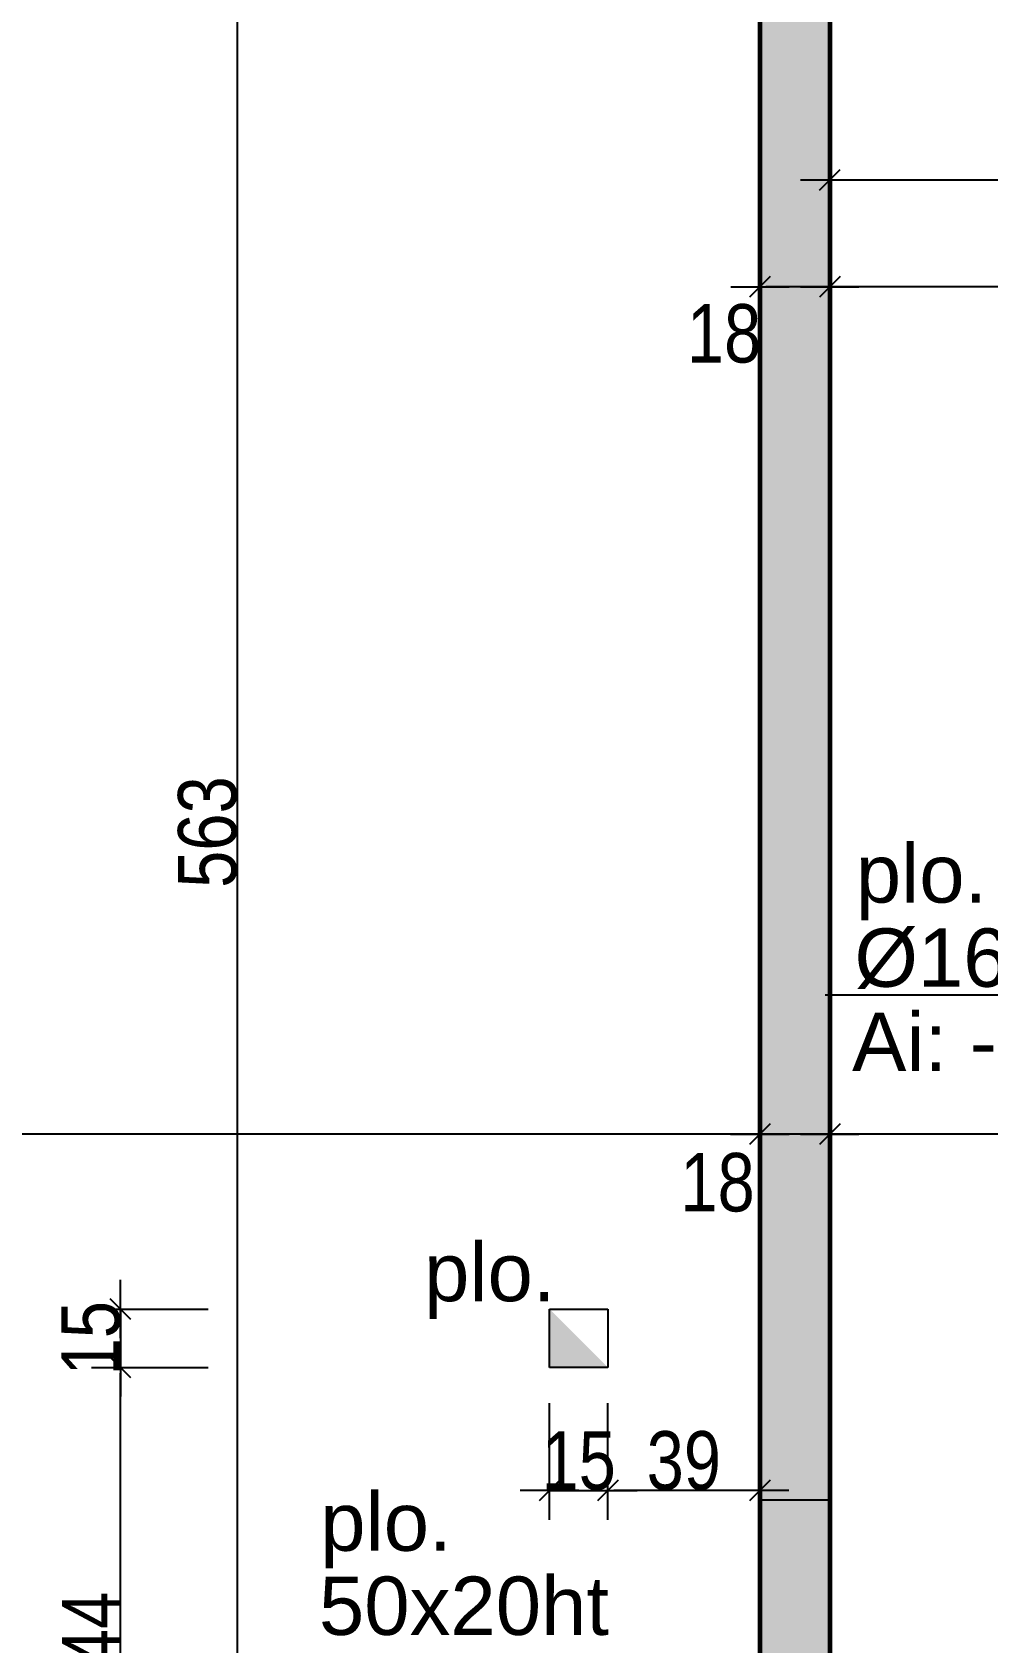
# Model space of a CAD drawing. Header units: millimetres. Extents: x -1921 to 5237, y 0 to 8595.
# Drawn here: x 821 to 1066.5, y 4968.1 to 5381.9 of the extents above; entities that cross this region are included whole.
import ezdxf

# ---------------------------------------------------------------- set-up
doc = ezdxf.new("R2010")
doc.units = ezdxf.units.MM
doc.linetypes.add('CACHEX2', pattern=[19.05, 12.7, -6.35])
for name, color, linetype in [('01_cote_gen', 4, 'Continuous'), ('01_murs_sup', 2, 'CACHEX2'), ('01_poch_murs', 253, 'Continuous'), ('01_resv', 32, 'Continuous'), ('01_texte', 230, 'Continuous'), ('AA_COTES', 2, 'Continuous')]:
    doc.layers.add(name, color=color, linetype=linetype)
doc.layers.add('01_murs_coup', color=5, linetype='Continuous', lineweight=60)
doc.styles.add('ARIAL', font='arial.ttf')
doc.styles.add('STYLE2', font='ARIALN.TTF')
doc.dimstyles.new('JB50', dxfattribs={"dimscale": 0.1, "dimtxt": 150, "dimasz": 15, "dimexe": 0.1, "dimexo": 0.1, "dimgap": 0.09, "dimtad": 1, "dimdec": 1, "dimdsep": 46, "dimtxsty": 'STYLE2', "dimblk1": 'BOND_G', "dimblk2": 'BOND_D', "dimsah": 1, "dimcen": 1.5, "dimdle": 0.01, "dimse1": 1, "dimse2": 1, "dimclrd": 4, "dimclre": 2, "dimclrt": 6, "dimazin": 2, "dimtfac": 2.333333, "dimtdec": 1, "dimtix": 1, "dimtmove": 2, "dimatfit": 3, "dimldrblk": 'BOND_G', "dimfxl": 1, "dimtolj": 1, "dimtzin": 0, "dimarcsym": 0})

# ---------------------------------------------------------------- blocks, each defined once
blk = doc.blocks.new('BOND_G')
at = {"layer": 'AA_COTES', "color": 0}
for p, q in [((0, -5), (0, 15)), ((5, 0), (-5, 0)), ((1.77, 1.77), (-1.77, -1.77))]:
    blk.add_line(p, q, dxfattribs=at)
blk = doc.blocks.new('BOND_D')
at = {"layer": 'AA_COTES', "color": 0}
for p, q in [((0, 5), (0, -15)), ((5, 0), (-5, 0)), ((-1.77, -1.77), (1.77, 1.77))]:
    blk.add_line(p, q, dxfattribs=at)
blk = doc.blocks.new('*D128')
at = {"layer": '01_cote_gen', "color": 4, "lineweight": -2, "transparency": 16777216}
blk.add_line((1006.44, 5098.79), (342.42, 5098.79), dxfattribs=at)
at = {"layer": 'DEFPOINTS', "color": 0}
for p in [(340.92, 5108.04), (1007.94, 5108.04), (340.92, 5098.79)]:
    blk.add_point(p, dxfattribs=at)
at = {"layer": '01_cote_gen', "color": 4, "lineweight": -2, "transparency": 16777216, "xscale": 1.5, "yscale": 1.5, "zscale": 1.5, "rotation": 180}
blk.add_blockref('BOND_D', (340.92, 5098.79), dxfattribs=at)
at = {"layer": '01_cote_gen', "color": 4, "lineweight": -2, "transparency": 16777216, "xscale": 1.5, "yscale": 1.5, "zscale": 1.5}
blk.add_blockref('BOND_G', (1007.94, 5098.79), dxfattribs=at)
at = {"layer": '01_cote_gen', "color": 6, "transparency": 16777216, "insert": (674.43, 5106.45), "char_height": 15, "attachment_point": 5, "style": 'STYLE2'}
blk.add_mtext('\\A1;667', dxfattribs=at)
blk = doc.blocks.new('*D130')
at = {"layer": '01_cote_gen', "color": 4, "lineweight": -2, "transparency": 16777216}
blk.add_line((1024.42, 5098.79), (1009.44, 5098.79), dxfattribs=at)
at = {"layer": 'DEFPOINTS', "color": 0}
for p in [(1025.92, 5118.49), (1007.94, 5108.04), (1007.94, 5098.79)]:
    blk.add_point(p, dxfattribs=at)
at = {"layer": '01_cote_gen', "color": 4, "lineweight": -2, "transparency": 16777216, "xscale": 1.5, "yscale": 1.5, "zscale": 1.5, "rotation": 180}
blk.add_blockref('BOND_D', (1007.94, 5098.79), dxfattribs=at)
at = {"layer": '01_cote_gen', "color": 4, "lineweight": -2, "transparency": 16777216, "xscale": 1.5, "yscale": 1.5, "zscale": 1.5}
blk.add_blockref('BOND_G', (1025.92, 5098.79), dxfattribs=at)
at = {"layer": '01_cote_gen', "color": 6, "transparency": 16777216, "insert": (997.08, 5086.36), "char_height": 15, "attachment_point": 5, "style": 'STYLE2'}
blk.add_mtext('\\A1;18', dxfattribs=at)
blk = doc.blocks.new('*D131')
at = {"layer": '01_cote_gen', "color": 4, "lineweight": -2, "transparency": 16777216}
blk.add_line((1148.42, 5098.79), (1027.42, 5098.79), dxfattribs=at)
at = {"layer": 'DEFPOINTS', "color": 0}
for p in [(1025.92, 5114.85), (1149.92, 5114.85), (1025.92, 5098.79)]:
    blk.add_point(p, dxfattribs=at)
at = {"layer": '01_cote_gen', "color": 4, "lineweight": -2, "transparency": 16777216, "xscale": 1.5, "yscale": 1.5, "zscale": 1.5, "rotation": 180}
blk.add_blockref('BOND_D', (1025.92, 5098.79), dxfattribs=at)
at = {"layer": '01_cote_gen', "color": 4, "lineweight": -2, "transparency": 16777216, "xscale": 1.5, "yscale": 1.5, "zscale": 1.5}
blk.add_blockref('BOND_G', (1149.92, 5098.79), dxfattribs=at)
at = {"layer": '01_cote_gen', "color": 6, "transparency": 16777216, "insert": (1087.92, 5106.33), "char_height": 15, "attachment_point": 5, "style": 'STYLE2'}
blk.add_mtext('\\A1;124', dxfattribs=at)
blk = doc.blocks.new('*D137')
at = {"layer": '01_cote_gen', "color": 4, "lineweight": -2, "transparency": 16777216}
blk.add_line((1183.42, 5316.51), (1027.42, 5316.51), dxfattribs=at)
at = {"layer": 'DEFPOINTS', "color": 0}
for p in [(1184.92, 5341.3), (1025.92, 5329.5), (1025.92, 5316.51)]:
    blk.add_point(p, dxfattribs=at)
at = {"layer": '01_cote_gen', "color": 4, "lineweight": -2, "transparency": 16777216, "xscale": 1.5, "yscale": 1.5, "zscale": 1.5, "rotation": 180}
blk.add_blockref('BOND_D', (1025.92, 5316.51), dxfattribs=at)
at = {"layer": '01_cote_gen', "color": 4, "lineweight": -2, "transparency": 16777216, "xscale": 1.5, "yscale": 1.5, "zscale": 1.5}
blk.add_blockref('BOND_G', (1184.92, 5316.51), dxfattribs=at)
at = {"layer": '01_cote_gen', "color": 6, "transparency": 16777216, "insert": (1094.12, 5324.18), "char_height": 15, "attachment_point": 5, "style": 'STYLE2'}
blk.add_mtext('\\A1;159', dxfattribs=at)
blk = doc.blocks.new('*D138')
at = {"layer": '01_cote_gen', "color": 4, "lineweight": -2, "transparency": 16777216}
blk.add_line((1024.42, 5316.51), (1009.45, 5316.51), dxfattribs=at)
at = {"layer": 'DEFPOINTS', "color": 0}
for p in [(1007.95, 5329.5), (1025.92, 5329.5), (1007.95, 5316.51)]:
    blk.add_point(p, dxfattribs=at)
at = {"layer": '01_cote_gen', "color": 4, "lineweight": -2, "transparency": 16777216, "xscale": 1.5, "yscale": 1.5, "zscale": 1.5, "rotation": 180}
blk.add_blockref('BOND_D', (1007.95, 5316.51), dxfattribs=at)
at = {"layer": '01_cote_gen', "color": 4, "lineweight": -2, "transparency": 16777216, "xscale": 1.5, "yscale": 1.5, "zscale": 1.5}
blk.add_blockref('BOND_G', (1025.92, 5316.51), dxfattribs=at)
at = {"layer": '01_cote_gen', "color": 6, "transparency": 16777216, "insert": (998.75, 5304.43), "char_height": 15, "attachment_point": 5, "style": 'STYLE2'}
blk.add_mtext('\\A1;18', dxfattribs=at)
blk = doc.blocks.new('*D142')
at = {"layer": '01_cote_gen', "color": 4, "lineweight": -2, "transparency": 16777216}
blk.add_line((1027.42, 5343.96), (1148.42, 5343.96), dxfattribs=at)
at = {"layer": 'DEFPOINTS', "color": 0}
for p in [(1025.92, 5344.42), (1149.92, 5343.96), (1149.92, 5321.46)]:
    blk.add_point(p, dxfattribs=at)
at = {"layer": '01_cote_gen', "color": 4, "lineweight": -2, "transparency": 16777216, "xscale": 1.5, "yscale": 1.5, "zscale": 1.5, "rotation": 180}
blk.add_blockref('BOND_G', (1025.92, 5343.96), dxfattribs=at)
at = {"layer": '01_cote_gen', "color": 4, "lineweight": -2, "transparency": 16777216, "xscale": 1.5, "yscale": 1.5, "zscale": 1.5}
blk.add_blockref('BOND_D', (1149.92, 5343.96), dxfattribs=at)
at = {"layer": '01_cote_gen', "color": 6, "transparency": 16777216, "insert": (1087.92, 5351.5), "char_height": 15, "attachment_point": 5, "style": 'STYLE2'}
blk.add_mtext('\\A1;124', dxfattribs=at)
blk = doc.blocks.new('*D404')
at = {"layer": '01_cote_gen', "color": 4, "lineweight": -2, "transparency": 16777216}
blk.add_line((873.69, 4896.42), (873.69, 5456.41), dxfattribs=at)
at = {"layer": 'DEFPOINTS', "color": 0}
for p in [(873.69, 5457.91), (916.08, 5457.91), (972.92, 4894.92)]:
    blk.add_point(p, dxfattribs=at)
at = {"layer": '01_cote_gen', "color": 4, "lineweight": -2, "transparency": 16777216, "xscale": 1.5, "yscale": 1.5, "zscale": 1.5}
for name, p, rotation in [('BOND_D', (873.69, 5457.91), 90), ('BOND_G', (873.69, 4894.92), 270)]:
    blk.add_blockref(name, p, dxfattribs=dict(at, rotation=rotation))
at = {"layer": '01_cote_gen', "color": 6, "transparency": 16777216, "insert": (866.03, 5176.42), "char_height": 15, "attachment_point": 5, "rotation": 90, "style": 'STYLE2'}
blk.add_mtext('\\A1;563', dxfattribs=at)
blk = doc.blocks.new('*D737')
at = {"layer": '01_cote_gen', "color": 4, "lineweight": -2, "transparency": 16777216}
for p, q in [((952.39, 5007.23), (950.89, 5007.23)), ((953.89, 5007.23), (968.89, 5007.23)), ((970.39, 5007.23), (971.89, 5007.23))]:
    blk.add_line(p, q, dxfattribs=at)
at = {"layer": 'DEFPOINTS', "color": 0}
for p in [(953.89, 5053.89), (968.89, 5053.89), (968.89, 5007.23)]:
    blk.add_point(p, dxfattribs=at)
at = {"layer": '01_cote_gen', "color": 4, "lineweight": -2, "transparency": 16777216, "xscale": 1.5, "yscale": 1.5, "zscale": 1.5}
blk.add_blockref('BOND_G', (953.89, 5007.23), dxfattribs=at)
at = {"layer": '01_cote_gen', "color": 4, "lineweight": -2, "transparency": 16777216, "xscale": 1.5, "yscale": 1.5, "zscale": 1.5, "rotation": 180}
blk.add_blockref('BOND_D', (968.89, 5007.23), dxfattribs=at)
at = {"layer": '01_cote_gen', "color": 6, "transparency": 16777216, "insert": (961.39, 5014.9), "char_height": 15, "attachment_point": 5, "style": 'STYLE2'}
blk.add_mtext('\\A1;15', dxfattribs=at)
blk = doc.blocks.new('*D738')
at = {"layer": '01_cote_gen', "color": 4, "lineweight": -2, "transparency": 16777216}
blk.add_line((1006.43, 5007.23), (970.39, 5007.23), dxfattribs=at)
at = {"layer": 'DEFPOINTS', "color": 0}
for p in [(968.89, 5026.86), (1007.93, 5018.37), (968.89, 5007.23)]:
    blk.add_point(p, dxfattribs=at)
at = {"layer": '01_cote_gen', "color": 4, "lineweight": -2, "transparency": 16777216, "xscale": 1.5, "yscale": 1.5, "zscale": 1.5, "rotation": 180}
blk.add_blockref('BOND_D', (968.89, 5007.23), dxfattribs=at)
at = {"layer": '01_cote_gen', "color": 4, "lineweight": -2, "transparency": 16777216, "xscale": 1.5, "yscale": 1.5, "zscale": 1.5}
blk.add_blockref('BOND_G', (1007.93, 5007.23), dxfattribs=at)
at = {"layer": '01_cote_gen', "color": 6, "transparency": 16777216, "insert": (988.41, 5014.9), "char_height": 15, "attachment_point": 5, "style": 'STYLE2'}
blk.add_mtext('\\A1;39', dxfattribs=at)
blk = doc.blocks.new('*D739')
at = {"layer": '01_cote_gen', "color": 4, "lineweight": -2, "transparency": 16777216}
blk.add_line((843.68, 4896.42), (843.68, 5037.39), dxfattribs=at)
at = {"layer": 'DEFPOINTS', "color": 0}
for p in [(843.68, 5038.89), (953.89, 5038.89), (866.19, 4894.92)]:
    blk.add_point(p, dxfattribs=at)
at = {"layer": '01_cote_gen', "color": 4, "lineweight": -2, "transparency": 16777216, "xscale": 1.5, "yscale": 1.5, "zscale": 1.5}
for name, p, rotation in [('BOND_D', (843.68, 5038.89), 90), ('BOND_G', (843.68, 4894.92), 270)]:
    blk.add_blockref(name, p, dxfattribs=dict(at, rotation=rotation))
at = {"layer": '01_cote_gen', "color": 6, "transparency": 16777216, "insert": (836.14, 4966.91), "char_height": 15, "attachment_point": 5, "rotation": 90, "style": 'STYLE2'}
blk.add_mtext('\\A1;144', dxfattribs=at)
blk = doc.blocks.new('*D740')
at = {"layer": '01_cote_gen', "color": 4, "lineweight": -2, "transparency": 16777216}
for p, q in [((843.68, 5055.39), (843.68, 5056.89)), ((843.68, 5053.89), (843.68, 5038.89)), ((843.68, 5037.39), (843.68, 5035.89))]:
    blk.add_line(p, q, dxfattribs=at)
at = {"layer": 'DEFPOINTS', "color": 0}
for p in [(968.89, 5053.89), (843.68, 5038.89), (968.89, 5038.89)]:
    blk.add_point(p, dxfattribs=at)
at = {"layer": '01_cote_gen', "color": 4, "lineweight": -2, "transparency": 16777216, "xscale": 1.5, "yscale": 1.5, "zscale": 1.5}
for name, p, rotation in [('BOND_G', (843.68, 5053.89), 270), ('BOND_D', (843.68, 5038.89), 90)]:
    blk.add_blockref(name, p, dxfattribs=dict(at, rotation=rotation))
at = {"layer": '01_cote_gen', "color": 6, "transparency": 16777216, "insert": (836.02, 5046.39), "char_height": 15, "attachment_point": 5, "rotation": 90, "style": 'STYLE2'}
blk.add_mtext('\\A1;15', dxfattribs=at)

msp = doc.modelspace()

# ---------------------------------------------------------------- hatches: boundary and pattern name
at = {"layer": '01_murs_sup', "ltscale": 2}
h = msp.add_hatch(dxfattribs=at)
h.set_pattern_fill('DASH', color=256, scale=2.5, angle=135)
h.set_pattern_definition([(135, (-32158.9156, 27422.237), (-11.2253202, 9e-16), [7.9375, -7.9375])])
h.paths.add_polyline_path([(336.92, 6007.92), (364.92, 6007.92), (364.92, 6023.92), (320.92, 6023.92), (320.92, 5895.92), (336.92, 5895.92)])
h.paths.add_polyline_path([(336.92, 5798.92), (320.92, 5798.92), (320.92, 5457.91), (548.92, 5457.91), (548.92, 5437.91), (564.92, 5437.91), (564.92, 5457.91), (1007.96, 5457.91), (1007.93, 5004.84), (1025.92, 5004.84), (1025.92, 5726.91), (1007.92, 5726.91), (1007.92, 5475.91), (336.92, 5475.91)])
h.paths.add_polyline_path([(1167.92, 5638.9), (1149.92, 5638.9), (1149.92, 5372.9), (1184.92, 5372.9), (1184.92, 5196.9), (1149.92, 5196.91), (1149.92, 5039.91), (1167.92, 5039.91), (1167.92, 5178.91), (1202.92, 5178.91), (1202.92, 5372.9), (1838.92, 5372.9), (1838.92, 5346.91), (1854.92, 5346.91), (1854.92, 5968.91), (2074.92, 5968.91), (2074.92, 5988.91), (1854.92, 5988.91), (1854.92, 5990.91), (1838.92, 5990.91), (1838.92, 5390.9), (1167.92, 5390.9)])
h.paths.add_polyline_path([(1167.92, 4937.91), (1149.92, 4937.91), (1149.92, 4645.92), (1142.92, 4645.92), (1142.92, 4627.85), (1854.92, 4627.85), (1854.92, 5061.91), (2074.92, 5061.91), (2074.92, 5081.91), (1854.92, 5081.91), (1854.92, 5164.91), (1838.92, 5164.91), (1838.92, 4645.85), (1167.92, 4645.85)])
h.paths.add_polyline_path([(1040.92, 4645.85), (990.92, 4645.92), (990.92, 4878.92), (1025.92, 4878.92), (1025.92, 4902.84), (1007.92, 4902.84), (1007.92, 4894.92), (972.92, 4894.92), (972.92, 4645.92), (821.92, 4645.85), (821.92, 4627.85), (1040.92, 4627.85)])
h.paths.add_polyline_path([(819.9, 4645.85), (336.92, 4645.92), (336.92, 4963.91), (320.92, 4963.91), (320.92, 4627.92), (819.9, 4627.85)])
h.paths.add_polyline_path([(336.92, 5172.91), (364.92, 5172.91), (364.92, 5188.91), (320.92, 5188.91), (320.92, 5060.91), (336.92, 5060.91)], flags=17)
h.paths.add_polyline_path([(564.92, 5340.91), (548.92, 5340.91), (548.92, 5188.91), (461.92, 5188.91), (461.92, 5172.91), (564.92, 5172.91)], flags=17)
at = {"layer": '01_poch_murs'}
h = msp.add_hatch(color=256, dxfattribs=at)
h.dxf.hatch_style = 1
h.paths.add_polyline_path([(819.9, 4645.85), (340.92, 4645.92), (340.92, 4849.27), (320.92, 4849.27), (320.92, 4627.92), (819.9, 4627.85)])
h.paths.add_polyline_path([(1167.92, 4849.27), (1149.92, 4849.27), (1149.92, 4645.92), (1142.92, 4645.92), (1142.92, 4627.85), (1854.93, 4627.85), (1854.92, 4793.89), (1838.92, 4793.89), (1838.92, 4645.85), (1839.4, 4645.66), (1839.4, 4645.85), (1167.92, 4645.85)])
h.paths.add_polyline_path([(1167.92, 4899.27), (1149.92, 4899.27), (1149.92, 4849.27), (1167.92, 4849.27)])
h.paths.add_polyline_path([(1167.92, 4937.91), (1149.92, 4937.91), (1149.92, 4899.27), (1167.92, 4899.27)])
h.paths.add_polyline_path([(1025.92, 4899.27), (1007.92, 4899.27), (1007.92, 4894.92), (972.92, 4894.92), (972.92, 4849.27), (990.92, 4849.27), (990.92, 4878.92), (1025.92, 4878.92)])
h.paths.add_polyline_path([(1025.92, 5726.91), (1007.92, 5726.91), (1007.92, 5475.91), (336.92, 5475.91), (336.92, 5559.91), (320.92, 5559.91), (320.92, 5433.92), (340.92, 5433.92), (340.92, 5457.91), (1007.96, 5457.91), (1007.92, 4899.27), (1025.92, 4899.27)])
h.paths.add_polyline_path([(849.92, 4627.85), (849.92, 4645.86), (951.92, 4645.91), (951.92, 4627.85), (1040.92, 4627.85), (1040.92, 4645.85), (990.92, 4645.92), (990.92, 4849.27), (972.92, 4849.27), (972.92, 4645.92), (819.9, 4645.85), (819.9, 4627.85)])

# ---------------------------------------------------------------- linework, layer by layer
at = {"layer": '01_murs_coup'}
for p, q in [((1025.92, 5726.91), (1025.92, 4878.92)), ((1007.96, 5457.91), (1007.92, 4894.92))]:
    msp.add_line(p, q, dxfattribs=at)
at = {"layer": '01_murs_sup', "ltscale": 2}
for p, q in [((1025.92, 5726.91), (1025.92, 5004.84)), ((1007.96, 5457.91), (1007.93, 5004.84)), ((1007.93, 5004.84), (1025.92, 5004.84))]:
    msp.add_line(p, q, dxfattribs=at)
at = {"layer": '01_resv'}
for p, q in [((953.89, 5038.89), (953.89, 5053.89)), ((953.89, 5053.89), (968.89, 5053.89)), ((968.89, 5053.89), (968.89, 5038.89)), ((968.89, 5038.89), (953.89, 5038.89))]:
    msp.add_line(p, q, dxfattribs=at)
msp.add_solid([(968.89, 5038.89), (953.89, 5038.89), (953.89, 5053.89)], dxfattribs=at)
at = {"layer": '01_texte'}
msp.add_line((1115.25, 5134.51), (1024.7, 5134.51), dxfattribs=at)

# ---------------------------------------------------------------- texts
at = {"layer": '01_texte', "style": 'ARIAL'}
for s, p in [('plo.', (1032.6, 5158.29)), ('%%C16 cm', (1032.27, 5136.67)), ('Ai: -3.33', (1031.64, 5115.02)), ('plo.', (921.65, 5055.89)), ('plo.', (894.97, 4991.78)), ('50x20ht', (894.64, 4970.16))]:
    msp.add_text(s, height=15, dxfattribs=at).set_placement(p)

# ---------------------------------------------------------------- dimensions: what is measured, and where the dimension line sits
at = {"layer": '01_cote_gen'}
for base, p1, p2, picture, middle in [((873.69, 5457.91), (972.92, 4894.92), (916.08, 5457.91), '*D404', (866.03, 5176.42)), ((843.68, 5038.89), (968.89, 5053.89), (968.89, 5038.89), '*D740', (836.02, 5046.39)), ((843.68, 5038.89), (866.19, 4894.92), (953.89, 5038.89), '*D739', (836.14, 4966.91))]:
    dim = msp.add_linear_dim(base=base, p1=p1, p2=p2, angle=90, dimstyle='JB50', dxfattribs=at)
    dim.commit()
    dim.dimension.update_dxf_attribs({"geometry": picture, "text_midpoint": middle})
for base, p1, p2, picture, middle in [((1149.92, 5343.96), (1025.92, 5344.42), (1149.92, 5321.46), '*D142', (1087.92, 5351.5)), ((340.92, 5098.79), (1007.94, 5108.04), (340.92, 5108.04), '*D128', (674.43, 5106.45)), ((1025.92, 5098.79), (1149.92, 5114.85), (1025.92, 5114.85), '*D131', (1087.92, 5106.33)), ((968.89, 5007.23), (953.89, 5053.89), (968.89, 5053.89), '*D737', (961.39, 5014.9)), ((968.89, 5007.23), (1007.93, 5018.37), (968.89, 5026.86), '*D738', (988.41, 5014.9))]:
    dim = msp.add_linear_dim(base=base, p1=p1, p2=p2, dimstyle='JB50', dxfattribs=at)
    dim.commit()
    dim.dimension.update_dxf_attribs({"geometry": picture, "text_midpoint": middle})
for base, p1, p2, picture, middle in [((1007.95, 5316.51), (1025.92, 5329.5), (1007.95, 5329.5), '*D138', (998.75, 5304.43)), ((1025.92, 5316.51), (1184.92, 5341.3), (1025.92, 5329.5), '*D137', (1094.12, 5324.18)), ((1007.94, 5098.79), (1025.92, 5118.49), (1007.94, 5108.04), '*D130', (997.08, 5086.36))]:
    dim = msp.add_linear_dim(base=base, p1=p1, p2=p2, dimstyle='JB50', dxfattribs=at)
    dim.commit()
    dim.dimension.update_dxf_attribs({"geometry": picture, "text_midpoint": middle, "dimtype": 160})

doc.saveas('drawing.dxf')
